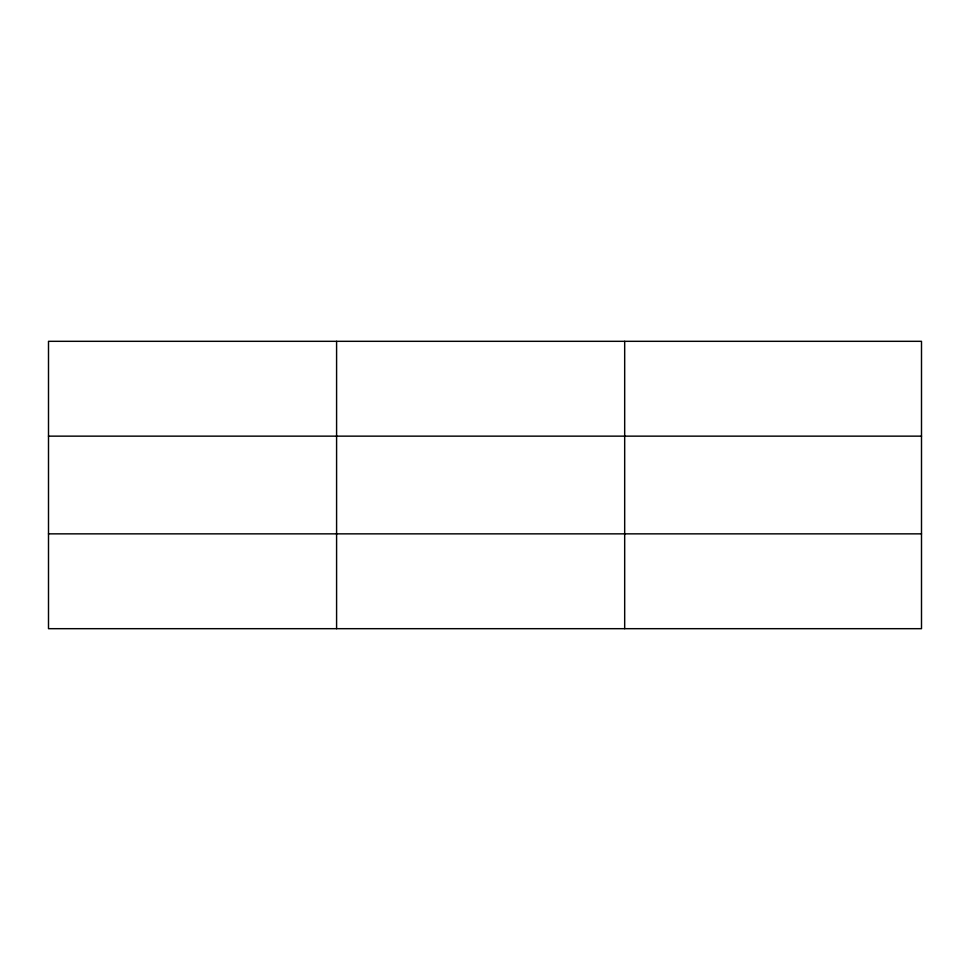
<?xml version="1.0" encoding="UTF-8"?>
<svg xmlns="http://www.w3.org/2000/svg" width="970" height="970" viewBox="0 0 970 970"><rect width="100%" height="100%" fill="white"/><g stroke="black" fill="none" stroke-linecap="round" stroke-linejoin="round"><path stroke-width="1.45" d="M336.59 341.319L336.59 628.681M624.68 341.319L624.68 628.681M921.5 533.852L921.5 628.681L48.5 628.681L48.5 341.319L921.5 341.319L921.5 533.852L48.5 533.852M48.5 436.148L921.5 436.148"/></g></svg>
